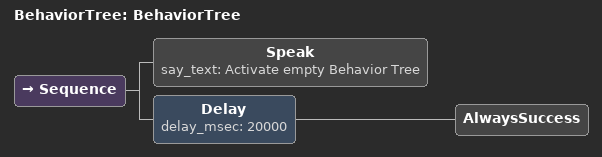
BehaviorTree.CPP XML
<root main_tree_to_execute="BehaviorTree">
    <BehaviorTree ID="BehaviorTree">
        <Sequence>
            <Speak say_text="Activate empty Behavior Tree"/>
            <Delay delay_msec="20000">
                <AlwaysSuccess/>
            </Delay>
        </Sequence>
    </BehaviorTree>
</root>
